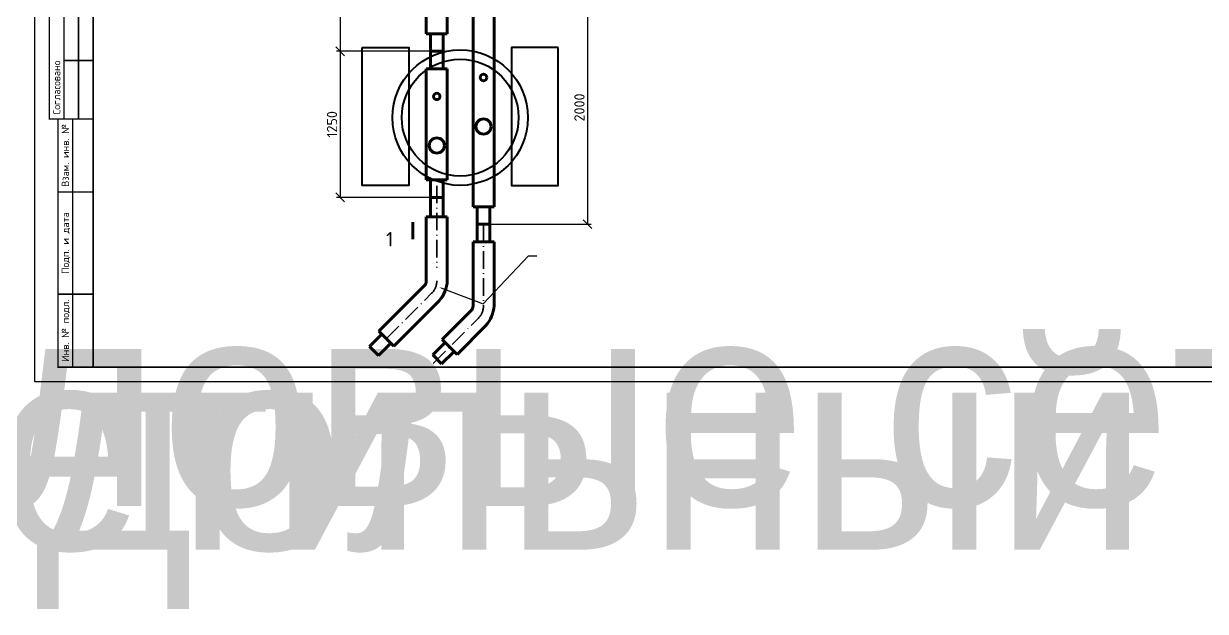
# Model space of a CAD drawing. Header units: millimetres. Extents: x 1642 to 8783, y 1095 to 5441.
# Drawn here: x 4568.7 to 4973.4, y 1095.1 to 1296.3 of the extents above; entities that cross this region are included whole.
import ezdxf
from ezdxf import colors
from ezdxf.entities.mleader import LeaderData, LeaderLine
from ezdxf.enums import TextEntityAlignment as Align
from ezdxf.math import Vec2, Vec3

# ---------------------------------------------------------------- set-up
doc = ezdxf.new("R2018")
doc.units = ezdxf.units.MM
doc.linetypes.add('ACAD_ISO10W100', pattern=[18.5, 12, -3, 0.5, -3])
for name, color, linetype, lineweight in [('3 Оъекты сущ.', 7, 'Continuous', 30), ('9 Размеры на геодезии', 5, 'Continuous', 40), ('Объекты проект.', 1, 'Continuous', 80), ('Размер 3.5', 250, 'Continuous', 35), ('Размеры на чертеже', 250, 'Continuous', 25)]:
    doc.layers.add(name, color=color, linetype=linetype, lineweight=lineweight)
doc.styles.add('-ISOCPEUR-', font='isocpeur.ttf')
doc.styles.add('GOST', font='gost.shx', dxfattribs={"oblique": 15})
doc.styles.get("Standard").update_dxf_attribs({"font": 'arial.ttf'})
doc.dimstyles.new('Копия М 1 к 25', dxfattribs={"dimtxt": 3.5, "dimasz": 3, "dimexe": 1.25, "dimexo": 0, "dimgap": 1, "dimtad": 1, "dimdec": 0, "dimlfac": 25, "dimzin": 0, "dimdsep": 46, "dimtxsty": 'GOST', "dimblk": 'OBLIQUE', "dimcen": 5, "dimclrd": 256, "dimclre": 256, "dimclrt": 256, "dimazin": 2, "dimtfac": 1, "dimtdec": 0, "dimtmove": 0, "dimatfit": 3, "dimldrblk": 'NONE', "dimfxl": 1.25, "dimtolj": 1, "dimtzin": 0, "dimlwd": -1, "dimlwe": -1, "dimarcsym": 2})

# ---------------------------------------------------------------- blocks, each defined once
blk = doc.blocks.new('*U306')
blk.add_lwpolyline([(0, 123), (594, 123), (594, -297), (0, -297)], close=True)
at = {"const_width": 0.5}
blk.add_lwpolyline([(20, 118), (589, 118), (589, -292), (20, -292)], close=True, dxfattribs=at)
for points in [[(20, -207), (5, -207), (5, -142), (20, -142)], [(10, -142), (10, -207)], [(15, -142), (15, -207)], [(10, -187), (20, -187)], [(20, -292), (8, -292), (8, -207), (20, -207)], [(13, -207), (13, -292)], [(8, -232), (20, -232)], [(8, -267), (20, -267)]]:
    blk.add_lwpolyline(points, dxfattribs=at)
at = {"style": '-ISOCPEUR-'}
blk.add_text('Согласовано', height=2.5, rotation=90, dxfattribs=at).set_placement((7.5, -205.5), align=Align.MIDDLE_LEFT)
for s, p in [('Взам. инв. №', (10.5, -219.5)), ('Подп. и дата', (10.5, -249.5)), ('Инв. № подл.', (10.5, -279.5))]:
    blk.add_text(s, height=2.5, rotation=90, dxfattribs=at).set_placement(p, align=Align.MIDDLE_CENTER)
blk.add_attdef('РАЗРАБОТАЛ', text='', height=2.5).set_placement((424.5, -264.22), align=Align.MIDDLE_LEFT)
at = {"flags": 8}
for tag, height, p in [('ДАТА', 2.5, (464.07, -264.4)), ('ЛИСТ', 3, (560.39, -271.92)), ('ЛИСТОВ', 3, (577.89, -271.92))]:
    blk.add_attdef(tag, text='', height=height, dxfattribs=at).set_placement(p, align=Align.MIDDLE_CENTER)
blk.add_attdef('ПРОВЕРИЛ', (424.75, -270.73), '', height=2.5)
at = {"lineweight": 30, "flags": 104}
for tag, p in [('ТЕПЛОВЫЕ_СЕТИ', (504, -269.5)), ('ИМЯ_ЧЕРТЕЖА', (504, -284.5))]:
    blk.add_attdef(tag, text='', height=3, dxfattribs=at).set_placement(p, align=Align.MIDDLE_CENTER)
at = {"style": '-ISOCPEUR-', "flags": 8}
blk.add_attdef('ФОРМАТ', text='', height=3, dxfattribs=at).set_placement((554.97, -294.75), align=Align.MIDDLE_CENTER)
blk = doc.blocks.new('*U307')
blk.add_attdef('РАЗРАБОТАЛ', text='', height=2.5).set_placement((721.5, -264.22), align=Align.MIDDLE_LEFT)
at = {"flags": 8}
for tag, height, p in [('ДАТА', 2.5, (761.07, -264.4)), ('ЛИСТ', 3, (857.39, -271.92)), ('ЛИСТОВ', 3, (874.89, -271.92))]:
    blk.add_attdef(tag, text='', height=height, dxfattribs=at).set_placement(p, align=Align.MIDDLE_CENTER)
blk.add_attdef('ПРОВЕРИЛ', (721.75, -270.73), '', height=2.5)
at = {"lineweight": 30, "flags": 104}
for tag, p in [('ТЕПЛОВЫЕ_СЕТИ', (801, -269.5)), ('ИМЯ_ЧЕРТЕЖА', (801, -284.5))]:
    blk.add_attdef(tag, text='', height=3, dxfattribs=at).set_placement(p, align=Align.MIDDLE_CENTER)
at = {"style": '-ISOCPEUR-', "flags": 8}
blk.add_attdef('ФОРМАТ', text='', height=3, dxfattribs=at).set_placement((851.97, -294.75), align=Align.MIDDLE_CENTER)
blk = doc.blocks.new('_Oblique')
at = {"color": 0, "linetype": 'ByBlock', "lineweight": -2}
blk.add_line((-0.5, -0.5), (0.5, 0.5), dxfattribs=at)
blk = doc.blocks.new('*D283')
at = {"transparency": 16777216}
for p, q in [((4728.37, 1307.59), (4763.05, 1307.59)), ((4761.8, 1307.59), (4761.8, 1227.63)), ((4728.37, 1227.63), (4763.05, 1227.63))]:
    blk.add_line(p, q, dxfattribs=at)
at = {"layer": 'Defpoints', "color": 0, "lineweight": 35, "transparency": 16777216}
for p in [(4728.37, 1307.59), (4728.37, 1227.63), (4761.8, 1227.63)]:
    blk.add_point(p, dxfattribs=at)
at = {"transparency": 16777216, "xscale": 3, "yscale": 3, "zscale": 3}
for p, rotation in [((4761.8, 1307.59), 90), ((4761.8, 1227.63), 270)]:
    blk.add_blockref('_Oblique', p, dxfattribs=dict(at, rotation=rotation))
at = {"lineweight": 35, "transparency": 16777216, "insert": (4759.05, 1267.61), "char_height": 3.5, "attachment_point": 5, "rotation": 90, "style": '-ISOCPEUR-'}
blk.add_mtext('\\A1;2000', dxfattribs=at)
blk = doc.blocks.new('_None')
blk = doc.blocks.new('*D284')
at = {"transparency": 16777216}
for p, q in [((4710.21, 1320.79), (4675.84, 1320.79)), ((4677.09, 1320.79), (4677.09, 1286.83)), ((4710.21, 1286.83), (4675.84, 1286.83))]:
    blk.add_line(p, q, dxfattribs=at)
at = {"layer": 'Defpoints', "color": 0, "lineweight": 35, "transparency": 16777216}
for p in [(4710.21, 1320.79), (4677.09, 1286.83), (4710.21, 1286.83)]:
    blk.add_point(p, dxfattribs=at)
at = {"transparency": 16777216, "xscale": 3, "yscale": 3, "zscale": 3}
for p, rotation in [((4677.09, 1320.79), 90), ((4677.09, 1286.83), 270)]:
    blk.add_blockref('_Oblique', p, dxfattribs=dict(at, rotation=rotation))
at = {"lineweight": 35, "transparency": 16777216, "insert": (4674.34, 1303.81), "char_height": 3.5, "attachment_point": 5, "rotation": 90, "style": '-ISOCPEUR-'}
blk.add_mtext('\\A1;850', dxfattribs=at)
blk = doc.blocks.new('*D285')
at = {"transparency": 16777216}
for p, q in [((4708.05, 1286.83), (4675.84, 1286.83)), ((4677.09, 1286.83), (4677.09, 1236.83)), ((4708.05, 1236.83), (4675.84, 1236.83))]:
    blk.add_line(p, q, dxfattribs=at)
at = {"layer": 'Defpoints', "color": 0, "lineweight": 35, "transparency": 16777216}
for p in [(4708.05, 1286.83), (4677.09, 1236.83), (4708.05, 1236.83)]:
    blk.add_point(p, dxfattribs=at)
at = {"transparency": 16777216, "xscale": 3, "yscale": 3, "zscale": 3}
for p, rotation in [((4677.09, 1286.83), 90), ((4677.09, 1236.83), 270)]:
    blk.add_blockref('_Oblique', p, dxfattribs=dict(at, rotation=rotation))
at = {"lineweight": 35, "transparency": 16777216, "insert": (4674.34, 1261.83), "char_height": 3.5, "attachment_point": 5, "rotation": 90, "style": '-ISOCPEUR-'}
blk.add_mtext('\\A1;1250', dxfattribs=at)

msp = doc.modelspace()

# ---------------------------------------------------------------- linework, layer by layer
at = {"color": 5, "lineweight": 60}
for p, q in [((4706.608, 1314.792), (4706.608, 1292.83)), ((4713.808, 1314.792), (4713.808, 1292.83)), ((4706.608, 1292.83), (4713.808, 1292.83)), ((4708.048, 1292.83), (4708.048, 1286.83)), ((4712.368, 1286.83), (4712.368, 1292.83)), ((4708.048, 1286.83), (4712.368, 1286.83)), ((4708.048, 1280.83), (4708.048, 1286.83)), ((4708.048, 1286.83), (4712.368, 1286.83)), ((4712.368, 1286.83), (4712.368, 1280.83)), ((4706.608, 1280.83), (4713.808, 1280.83)), ((4706.608, 1280.83), (4706.608, 1242.83)), ((4713.808, 1280.83), (4713.808, 1242.83)), ((4706.608, 1242.83), (4713.808, 1242.83)), ((4708.048, 1242.83), (4708.048, 1236.83)), ((4712.368, 1236.83), (4712.368, 1242.83)), ((4708.048, 1230.164), (4708.048, 1240.792)), ((4712.368, 1240.792), (4712.368, 1230.164)), ((4708.048, 1236.83), (4712.368, 1236.83)), ((4706.608, 1230.164), (4713.808, 1230.164)), ((4706.608, 1230.164), (4706.608, 1208.22)), ((4713.808, 1230.164), (4713.808, 1208.22)), ((4690.389, 1191.007), (4705.906, 1206.523)), ((4695.48, 1185.915), (4710.997, 1201.432)), ((4687.165, 1185.746), (4691.407, 1189.988)), ((4695.48, 1185.915), (4690.389, 1191.007)), ((4695.48, 1185.915), (4690.389, 1191.007)), ((4690.219, 1182.691), (4687.165, 1185.746)), ((4694.462, 1186.934), (4690.219, 1182.691))]:
    msp.add_line(p, q, dxfattribs=at)
at = {"color": 3, "linetype": 'ACAD_ISO10W100', "lineweight": 35, "ltscale": 0.5}
for p, q in [((4710.208, 1240.792), (4710.208, 1212.848)), ((4726.208, 1227.63), (4726.208, 1199.686)), ((4692.935, 1188.461), (4708.451, 1203.978)), ((4708.935, 1179.927), (4724.451, 1195.444))]:
    msp.add_line(p, q, dxfattribs=at)
at = {"color": 5, "lineweight": 60}
for centre, radius in [((4710.208, 1271.379), 1.08), ((4710.208, 1254.579), 2.587)]:
    msp.add_circle(centre, radius, dxfattribs=at)
for centre, radius, start, end in [((4704.082, 1208.272), 2.527, 316.18687, 358.81313), ((4702.623, 1208.877), 11.205, 318.36069, 356.63931)]:
    msp.add_arc(centre, radius, start, end, dxfattribs=at)
at = {"color": 3, "linetype": 'ACAD_ISO10W100', "lineweight": 35, "ltscale": 0.5}
for centre in [(4704.208, 1208.22), (4720.208, 1199.686)]:
    msp.add_arc(centre, 6, 315, 0, dxfattribs=at)
at = {"layer": '3 Оъекты сущ.'}
msp.add_lwpolyline([(4702.043, 1222.434, 1, 1, 0), (4702.043, 1228.434, 1, 1, 0), (4702.043, 1226.434, 0, 1.8, 0), (4696.043, 1226.434, 0, 0, 0), (4690.043, 1226.434, 0, 0, 0)], format="xyseb", dxfattribs=at)
at = {"layer": '9 Размеры на геодезии', "color": 0, "linetype": 'ByBlock'}
for points in [[(4684.618, 1288.087), (4700.618, 1288.087), (4700.618, 1240.887), (4684.618, 1240.887)], [(4751.799, 1288.087), (4735.799, 1288.087), (4735.799, 1240.887), (4751.799, 1240.887)]]:
    msp.add_lwpolyline(points, close=True, dxfattribs=at)
for radius in [23.2, 20]:
    msp.add_circle((4718.208, 1264.141), radius, dxfattribs=at)
at = {"layer": 'Объекты проект.', "lineweight": 60}
for p, q in [((4722.608, 1301.63), (4722.608, 1233.63)), ((4729.808, 1301.63), (4729.808, 1233.63)), ((4722.608, 1233.63), (4729.808, 1233.63)), ((4724.048, 1233.63), (4724.048, 1227.63)), ((4728.368, 1227.63), (4728.368, 1233.63)), ((4724.048, 1227.63), (4728.368, 1227.63)), ((4724.048, 1227.63), (4728.368, 1227.63)), ((4724.048, 1221.63), (4724.048, 1227.63)), ((4728.368, 1227.63), (4728.368, 1221.63)), ((4722.608, 1221.63), (4729.808, 1221.63)), ((4722.608, 1221.63), (4722.608, 1199.686)), ((4729.808, 1221.63), (4729.808, 1199.686)), ((4712.042, 1188.126), (4721.906, 1197.989)), ((4717.133, 1183.035), (4726.997, 1192.898)), ((4708.818, 1182.865), (4713.06, 1187.108)), ((4717.133, 1183.035), (4712.042, 1188.126)), ((4717.133, 1183.035), (4712.042, 1188.126)), ((4711.872, 1179.81), (4708.818, 1182.865)), ((4716.115, 1184.053), (4711.872, 1179.81))]:
    msp.add_line(p, q, dxfattribs=at)
for centre, radius in [((4726.208, 1277.876), 1.149), ((4726.208, 1261.076), 2.587)]:
    msp.add_circle(centre, radius, dxfattribs=at)
for centre, radius, start, end in [((4720.082, 1199.739), 2.527, 316.18687, 358.81313), ((4718.623, 1200.343), 11.205, 318.36069, 356.63931)]:
    msp.add_arc(centre, radius, start, end, dxfattribs=at)

# ---------------------------------------------------------------- block references
at = {"layer": 'Размеры на чертеже', "lineweight": 90}
ref = msp.add_blockref('*U306', (2909.904, 1470.682), dxfattribs=at)
lines = msp.add_mtext('Схема участка тепловой сети', dxfattribs={"layer": '0', "insert": (3413.904, 1186.182), "char_height": 70, "attachment_point": 1})
ref.add_attrib('ИМЯ_ЧЕРТЕЖА', '', (3413.904, 1186.182), dxfattribs={"flags": 104}).embed_mtext(lines)
ref = msp.add_blockref('*U307', (3599.971, 1470.682), dxfattribs=at)
lines = msp.add_mtext('Продольный профиль участка тепловой сети', dxfattribs={"layer": '0', "insert": (4400.971, 1186.182), "char_height": 70, "attachment_point": 1})
ref.add_attrib('ИМЯ_ЧЕРТЕЖА', '', (4400.971, 1186.182), dxfattribs={"flags": 104}).embed_mtext(lines)
lines = msp.add_mtext('Тепловые сети', dxfattribs={"layer": '0', "insert": (4400.971, 1201.182), "char_height": 70, "attachment_point": 1})
ref.add_attrib('ТЕПЛОВЫЕ_СЕТИ', '', (4400.971, 1201.182), dxfattribs={"flags": 104}).embed_mtext(lines)
msp.add_blockref('*U306', (4572.54, 1470.682), dxfattribs=at)

# ---------------------------------------------------------------- texts
at = {"layer": '3 Оъекты сущ.', "style": '-ISOCPEUR-'}
msp.add_text('1', height=5, dxfattribs=at).set_placement((4692.831, 1219.991))

# ---------------------------------------------------------------- dimensions: what is measured, and where the dimension line sits
at = {"color": 18, "lineweight": 35, "true_color": 0x000000}
for base, p1, p2, text, picture, middle in [((4677.09, 1286.83), (4710.208, 1320.792), (4710.208, 1286.83), '850', '*D284', (4674.34, 1303.811)), ((4761.801, 1227.63), (4728.368, 1307.592), (4728.368, 1227.63), '2000', '*D283', (4759.051, 1267.611))]:
    dim = msp.add_linear_dim(base=base, p1=p1, p2=p2, angle=90, text=text, dimstyle='Копия М 1 к 25', override={"dimtxsty": '-ISOCPEUR-'}, dxfattribs=at)
    dim.commit()
    dim.dimension.update_dxf_attribs({"geometry": picture, "text_midpoint": middle})
dim = msp.add_linear_dim(base=(4677.09, 1236.83), p1=(4708.048, 1286.83), p2=(4708.048, 1236.83), angle=90, dimstyle='Копия М 1 к 25', override={"dimtxsty": '-ISOCPEUR-'}, dxfattribs=at)
dim.commit()
dim.dimension.update_dxf_attribs({"geometry": '*D285', "text_midpoint": (4674.34, 1261.83)})

# ---------------------------------------------------------------- leaders
at = {"layer": 'Размер 3.5'}
ml = msp.add_multileader_mtext('Standard', dxfattribs=at)
ml.set_content('', color=256, style='-ISOCPEUR-')
ml.set_leader_properties(linetype='ByLayer', lineweight=30)
ml.build(insert=Vec2(0, 0))
ml.multileader.update_dxf_attribs({"text_left_attachment_type": 6, "text_right_attachment_type": 6, "dogleg_length": 0.777, "arrow_head_size": 1})
ctx = ml.context
ctx.base_point, ctx.char_height, ctx.arrow_head_size, ctx.plane_origin = Vec3(4742.437, 1216.817), 3, 1, Vec3(4889.966, 1397.401)
ctx.left_attachment, ctx.right_attachment = 6, 6
notes = []
notes.append((ctx, [(1, (1, 1, 0), (4741.66, 1216.817), (1, 0), 0.777, [(2, [(4710.997, 1206.06), (4726.102, 1200.413), (4726.102, 1200.413)], 0, [])])]))
ctx.mtext.insert, ctx.mtext.width, ctx.mtext.flow_direction = Vec3(4744.437, 1220.417), 1.94278, 5
for ctx, leaders in notes:
    for number, flags, end, landing, length, lines in leaders:
        leader = LeaderData()
        leader.index, (leader.has_last_leader_line, leader.has_dogleg_vector, leader.attachment_direction) = number, flags
        leader.last_leader_point, leader.dogleg_vector, leader.dogleg_length = Vec3(end), Vec3(landing), length
        for number, points, colour, breaks in lines:
            line = LeaderLine()
            line.index, line.vertices, line.color, line.breaks = number, Vec3.list(points), colors.encode_raw_color(colour), breaks
            leader.lines.append(line)
        ctx.leaders.append(leader)

doc.saveas('drawing.dxf')
